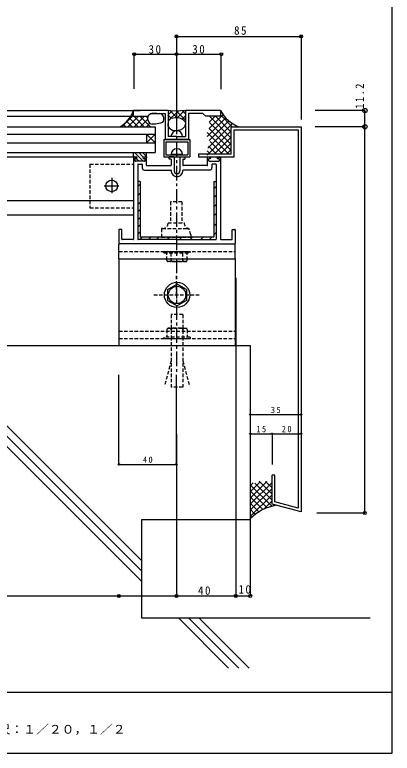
# Model space of a CAD drawing. Units: millimetres, scale not verified, with parts at other scales. Extents: x -550 to 568, y -396 to 402.
# Drawn here: x 308 to 568, y -396 to 113 of the extents above; entities that cross this region are included whole.
import ezdxf
from ezdxf.enums import TextEntityAlignment as Align

# ---------------------------------------------------------------- set-up
doc = ezdxf.new("R2010")
doc.units = ezdxf.units.MM
doc.header["$LTSCALE"] = 2
doc.header["$PDMODE"] = 32
doc.header["$PDSIZE"] = 1
doc.linetypes.add('CHAIN1', pattern=[8, 5, -1, 1, -1])
doc.linetypes.add('DASHED1', pattern=[1.8, 1.2, -0.6])
for name, color, linetype in [('0-0', 134, 'Continuous'), ('1-0', 5, 'Continuous'), ('2-0', 5, 'Continuous'), ('3-0', 7, 'Continuous')]:
    doc.layers.add(name, color=color, linetype=linetype)
doc.styles.add('ＭＳ ゴシック', font='')
doc.styles.get('ＭＳ ゴシック').set_extended_font_data('MS Gothic')

msp = doc.modelspace()

# ---------------------------------------------------------------- linework, layer by layer
at = {"layer": '0-0'}
for p, q in [((568, -396), (568, 402)), ((-550, -354), (568, -354)), ((-550, -396), (568, -396))]:
    msp.add_line(p, q, dxfattribs=at)
at = {"layer": '1-0', "color": 4}
for p, q in [((419.442, 98.134), (505.259, 98.134)), ((419.442, 98.134), (419.442, 40.805)), ((505.259, 98.134), (505.259, 40.805)), ((549.177, 47), (514.98, 47)), ((549.177, 47), (548.918, 46.035)), ((549.177, 35.805), (549.177, 47)), ((549.177, 47), (549.436, 46.035)), ((549.177, 35.805), (514.98, 35.805)), ((549.177, 35.805), (548.918, 36.771)), ((549.177, 35.805), (548.918, 34.839)), ((549.177, 35.805), (549.436, 36.771)), ((549.177, 35.805), (549.436, 34.839)), ((549.177, -230.407), (549.177, 35.805)), ((460.259, -68.374), (460.259, -287.616)), ((379.837, -196.9), (379.837, -135.135)), ((419.442, -196.9), (419.442, -135.135)), ((470.259, -135.628), (470.259, -287.616)), ((470.259, -162.592), (505.259, -162.592)), ((470.259, -162.592), (470.259, -196.9)), ((505.259, -162.592), (505.259, -196.9)), ((419.442, -175.814), (419.442, -287.616)), ((470.259, -175.787), (485.259, -175.787)), ((470.259, -175.787), (470.259, -196.9)), ((485.259, -175.787), (485.259, -196.9)), ((485.259, -175.787), (505.259, -175.787)), ((505.259, -175.787), (505.259, -196.9)), ((379.837, -196.9), (419.442, -196.9)), ((516.045, -230.407), (549.177, -230.407)), ((-415.674, -287.616), (460.259, -287.616)), ((460.259, -287.616), (470.259, -287.616))]:
    msp.add_line(p, q, dxfattribs=at)
at = {"layer": '1-0'}
for p, q in [((28.33, 47.005), (394.376, 47.005)), ((413.667, 47), (389.667, 47)), ((389.667, 47), (389.667, 43)), ((413.667, 47), (413.667, 29)), ((449.667, 47), (449.667, 43)), ((28.33, 43.005), (388.024, 43.005)), ((389.667, 43), (399.667, 43)), ((437.667, 45), (439.667, 43)), ((28.33, 35.805), (404.72, 35.805)), ((404.72, 35.747), (404.72, 18.005)), ((457.166, 16.953), (457.166, 35.805)), ((206.541, 30.805), (404.72, 30.805)), ((398.72, 30.747), (398.72, 24.747)), ((404.72, 24.747), (398.72, 30.747)), ((404.72, 30.747), (398.72, 24.747)), ((459.166, 14.953), (459.166, 33.805)), ((419.667, 27), (411.667, 27)), ((412.167, 25.531), (412.167, 16.5)), ((412.167, 25.5), (427.167, 25.5)), ((419.667, 29), (413.667, 29)), ((419.667, 29), (414.967, 29)), ((419.667, 29), (425.667, 29)), ((419.667, 29), (424.367, 29)), ((419.667, 27), (427.667, 27)), ((427.167, 25.5), (427.167, 16.5)), ((209.269, 24.805), (404.662, 24.805)), ((203.813, 18.005), (404.72, 18.005)), ((389.841, 14.947), (389.841, 17.947)), ((389.841, 15.885), (390.721, 15.005)), ((390.603, 18.005), (396.603, 12.005)), ((393.431, 18.005), (396.534, 14.902)), ((396.264, 17.947), (398.841, 15.37)), ((398.841, 14.947), (398.841, 17.947)), ((412.167, 16.5), (427.167, 16.5)), ((423.682, 16.693), (415.682, 16.693)), ((457.166, 16.953), (434.705, 16.953)), ((434.705, 16.953), (434.705, 14.953)), ((31.33, 15.005), (391.837, 15.005)), ((389.837, 15.005), (389.837, 14.505)), ((389.837, 14.505), (389.837, -41.695)), ((390.837, 13.705), (390.837, 12.305)), ((391.716, 14.005), (391.016, 14.005)), ((391.837, 14.005), (391.137, 14.005)), ((397.537, 12.005), (391.137, 12.005)), ((391.775, 14.005), (393.775, 12.005)), ((396.716, 14.005), (397.416, 14.005)), ((396.837, 15.005), (398.337, 15.005)), ((396.837, 14.005), (397.537, 14.005)), ((397.431, 14.005), (397.784, 13.652)), ((397.837, 12.305), (397.837, 13.705)), ((398.837, 15.005), (398.837, 14.505)), ((398.837, 9.305), (398.837, 14.505)), ((414.337, 13.805), (414.337, 14.705)), ((417.416, 15.005), (414.516, 15.005)), ((417.537, 15.005), (414.637, 15.005)), ((415.537, 13.505), (414.637, 13.505)), ((415.837, 13.205), (415.837, 9.305)), ((417.837, 14.705), (417.837, 5.505)), ((421.837, 14.705), (421.837, 5.505)), ((422.016, 15.005), (424.916, 15.005)), ((422.137, 15.005), (425.037, 15.005)), ((423.837, 13.205), (423.837, 9.305)), ((424.137, 13.505), (425.037, 13.505)), ((425.337, 13.805), (425.337, 14.705)), ((459.166, 14.953), (434.705, 14.953)), ((440.837, 9.305), (440.837, 14.505)), ((442.72, 14.947), (441.22, 14.947)), ((442.841, 14.947), (441.341, 14.947)), ((441.837, 12.305), (441.837, 13.705)), ((442.716, 14.005), (442.016, 14.005)), ((442.837, 14.005), (442.137, 14.005)), ((442.137, 12.005), (448.537, 12.005)), ((447.716, 14.005), (448.416, 14.005)), ((447.72, 14.947), (449.22, 14.947)), ((447.837, 15.005), (449.337, 15.005)), ((447.837, 14.005), (448.537, 14.005)), ((448.837, 13.705), (448.837, 12.305)), ((449.837, 14.505), (449.837, -41.695)), ((392.837, 9.705), (392.837, -41.695)), ((393.137, 10.005), (395.537, 10.005)), ((395.837, 9.705), (395.837, 7.505)), ((397.337, 6.005), (415.542, 6.005)), ((399.137, 9.005), (415.537, 9.005)), ((442.337, 6.005), (424.133, 6.005)), ((440.537, 9.005), (424.137, 9.005)), ((443.837, 9.705), (443.837, 7.505)), ((446.537, 10.005), (444.137, 10.005)), ((446.837, 9.705), (446.837, -41.695)), ((374.837, 0.718), (374.837, -10.003)), ((369.624, -4.995), (379.736, -4.995)), ((394.437, -1.995), (393.137, -1.995)), ((394.437, -1.995), (394.437, -40.395)), ((445.237, -1.995), (446.537, -1.995)), ((445.237, -1.995), (445.237, -40.395)), ((28.33, -14.995), (389.837, -14.995)), ((28.33, -24.995), (389.837, -24.995)), ((379.837, -35.295), (379.837, -44.695)), ((381.537, -34.995), (380.137, -34.995)), ((381.837, -41.695), (381.837, -35.295)), ((457.837, -41.695), (457.837, -35.295)), ((458.137, -34.995), (459.537, -34.995)), ((459.837, -35.295), (459.837, -44.695)), ((445.237, -40.395), (394.437, -40.395)), ((379.837, -55.112), (379.837, -45.112)), ((419.935, -44.995), (380.235, -44.995)), ((389.537, -41.995), (382.137, -41.995)), ((419.837, -41.995), (393.137, -41.995)), ((419.837, -41.995), (446.537, -41.995)), ((419.935, -44.995), (459.635, -44.995)), ((450.137, -41.995), (457.537, -41.995)), ((459.837, -55.112), (459.837, -44.812)), ((379.837, -55.112), (379.837, -115.112)), ((379.837, -55.112), (459.837, -55.112)), ((459.837, -55.112), (459.837, -115.112)), ((485.259, -224.277), (485.259, -204.277)), ((487.259, -204.277), (485.28, -204.277)), ((487.259, -222.742), (487.259, -204.277)), ((503.259, -227.03), (487.259, -222.742)), ((505.259, -229.636), (485.259, -224.277))]:
    msp.add_line(p, q, dxfattribs=at)
at = {"layer": '1-0', "color": 7}
for p, q in [((420.52, 46.636), (413.667, 39.784)), ((416.237, 46.596), (413.667, 44.026)), ((415.04, 46.785), (419.636, 42.188)), ((419.47, 46.597), (425.667, 40.4)), ((425.074, 46.948), (420.27, 42.144)), ((423.5, 46.81), (425.667, 44.643)), ((389.667, 43.68), (381.734, 35.747)), ((393.23, 43), (385.977, 35.747)), ((387.158, 41.677), (393.081, 35.753)), ((388.749, 44.329), (389.532, 43.545)), ((390.077, 43), (397.319, 35.758)), ((397.473, 43), (390.22, 35.747)), ((394.32, 43), (401.573, 35.747)), ((399.592, 40.877), (394.462, 35.747)), ((398.562, 43), (399.587, 41.976)), ((402.441, 44.91), (401.328, 44.454)), ((405.741, 45.075), (402.441, 44.91)), ((408.973, 44.792), (407.983, 45.033)), ((413.611, 43.97), (415.88, 41.702)), ((413.849, 39.859), (415.786, 41.682)), ((415.786, 41.682), (418.767, 42.285)), ((425.667, 43.298), (423.425, 41.056)), ((453.416, 41.934), (440.483, 29)), ((451.595, 44.356), (441.917, 34.677)), ((445.998, 43), (442.061, 39.063)), ((442.108, 43), (457.17, 27.939)), ((446.351, 43), (457.17, 32.181)), ((449.667, 43.927), (457.789, 35.805)), ((382.993, 37.357), (384.602, 35.747)), ((385.234, 39.358), (388.845, 35.747)), ((401.18, 38.222), (398.705, 35.747)), ((404.99, 37.536), (402.601, 37.558)), ((408.423, 38.332), (404.99, 37.536)), ((413.757, 36.476), (413.849, 39.859)), ((414.788, 34.53), (413.757, 36.476)), ((425.667, 39.056), (425.479, 38.867)), ((458.043, 38.075), (440.964, 20.997)), ((455.605, 39.88), (442.053, 26.328)), ((442.111, 38.755), (457.17, 23.696)), ((457.17, 32.96), (440.497, 16.287)), ((440.544, 31.836), (455.486, 16.895)), ((441.925, 34.699), (457.17, 19.453)), ((442.561, 25.577), (451.243, 16.895)), ((457.17, 28.717), (445.348, 16.895)), ((441.475, 22.421), (447, 16.895)), ((457.17, 24.474), (449.591, 16.895)), ((440.493, 19.16), (442.758, 16.895)), ((457.17, 20.232), (453.833, 16.895)), ((413.337, -76.36), (419.837, -72.607)), ((426.337, -76.36), (419.837, -72.607)), ((426.337, -76.36), (426.337, -83.865)), ((426.337, -83.865), (419.837, -87.618)), ((270.259, -114.995), (470.259, -114.995)), ((270.259, -138.158), (395.259, -263.158)), ((270.259, -145.229), (395.259, -270.229)), ((270.259, -152.3), (395.259, -277.3)), ((476.366, -208.518), (485.259, -217.411)), ((480.722, -208.631), (485.259, -213.168)), ((481.649, -208.694), (470.259, -220.084)), ((477.055, -209.046), (470.259, -215.842)), ((472.225, -209.632), (470.259, -211.599)), ((470.259, -210.896), (485.123, -225.761)), ((485.259, -213.57), (470.259, -228.57)), ((485.259, -209.327), (470.61, -223.975)), ((473.369, -209.764), (485.259, -221.653)), ((470.259, -215.139), (481.901, -226.781)), ((485.259, -217.812), (470.259, -232.812)), ((470.259, -219.381), (478.947, -228.07)), ((470.259, -223.624), (476.232, -229.597)), ((485.259, -222.055), (479.524, -227.789)), ((470.259, -227.867), (473.735, -231.343)), ((486.852, -224.704), (486.01, -225.546)), ((470.259, -232.109), (471.447, -233.298)), ((395.259, -234.995), (395.259, -302.776)), ((395.259, -234.995), (470.259, -234.995)), ((395.259, -302.776), (552.817, -302.776)), ((420.734, -302.776), (455.377, -337.419)), ((427.805, -302.776), (462.448, -337.419)), ((434.876, -302.776), (469.519, -337.419))]:
    msp.add_line(p, q, dxfattribs=at)
at = {"layer": '1-0', "color": 4, "linetype": 'CHAIN1'}
msp.add_line((419.442, 40.805), (419.442, -135.135), dxfattribs=at)
at = {"layer": '1-0', "linetype": 'DASHED1'}
for p, q in [((359.837, 10.005), (359.837, -19.995)), ((359.837, 10.005), (389.604, 10.005)), ((359.837, -19.995), (389.837, -19.995)), ((379.837, -50.112), (459.837, -50.112)), ((419.442, -80.112), (419.442, -66.748)), ((403.937, -80.112), (436.332, -80.112)), ((419.442, -80.112), (419.442, -91.086)), ((379.837, -105.112), (459.837, -105.112)), ((379.837, -110.112), (459.837, -110.112))]:
    msp.add_line(p, q, dxfattribs=at)
at = {"layer": '1-0', "color": 7, "linetype": 'DASHED1'}
for p, q in [((423.227, -15.895), (423.227, -30.395)), ((413.727, -30.395), (424.727, -30.395)), ((409.227, -34.395), (409.227, -40.395)), ((409.727, -34.395), (409.227, -34.395)), ((409.727, -34.395), (428.094, -34.395)), ((426.727, -34.395), (428.094, -34.395)), ((429.227, -38.625), (428.08, -34.342)), ((409.227, -40.395), (429.227, -40.395)), ((429.227, -38.625), (429.227, -40.395)), ((410.837, -51.112), (410.837, -50.112)), ((410.837, -50.112), (428.837, -50.112)), ((412.837, -56.112), (412.837, -51.112)), ((415.837, -57.112), (415.837, -51.112)), ((423.837, -57.112), (423.837, -51.112)), ((426.837, -56.112), (426.837, -51.112)), ((414.837, -57.112), (413.837, -57.112)), ((425.837, -57.112), (414.837, -57.112)), ((416.837, -57.112), (422.837, -57.112)), ((424.837, -57.112), (425.837, -57.112)), ((415.837, -93.612), (415.837, -109.112)), ((423.837, -93.612), (415.837, -93.612)), ((423.837, -93.612), (423.837, -109.112)), ((412.837, -104.112), (412.837, -109.112)), ((414.837, -103.112), (413.837, -103.112)), ((413.837, -103.112), (424.837, -103.112)), ((422.837, -103.112), (416.837, -103.112)), ((424.837, -103.112), (425.837, -103.112)), ((426.837, -104.112), (426.837, -109.112)), ((428.837, -109.112), (410.837, -109.112)), ((415.837, -109.112), (415.837, -143.612)), ((423.837, -109.112), (423.837, -143.612)), ((428.837, -109.112), (428.837, -110.112)), ((415.837, -125.612), (411.179, -142.999)), ((423.837, -125.612), (428.496, -142.999)), ((423.74, -143.612), (415.74, -143.612))]:
    msp.add_line(p, q, dxfattribs=at)
at = {"layer": '1-0'}
for points in [[(425.667, 47), (422.279, 46.702), (416.857, 46.499), (413.667, 47)], [(449.667, 47), (425.667, 47), (425.667, 29)], [(449.667, 47), (449.667, 43), (439.667, 43)], [(399.667, 43), (401.667, 45), (411.667, 45), (411.667, 27)], [(437.667, 45), (427.667, 45), (427.667, 27)], [(457.166, 35.805), (505.259, 35.805), (505.259, -229.636)], [(459.166, 33.805), (503.259, 33.805), (503.259, -227.03)], [(410.667, 27), (410.667, 15), (428.667, 15)], [(410.667, 27), (428.667, 27), (428.667, 15)], [(427.667, 27), (412.186, 27), (411.667, 27)]]:
    msp.add_lwpolyline(points, dxfattribs=at)
at = {"layer": '1-0', "color": 7}
for points in [[(401.328, 44.454), (400.516, 43.902), (400.022, 43.325)], [(418.623, 42.26), (421.631, 42.048), (423.77, 40.866), (425.383, 39.294), (425.735, 37.722), (424.985, 35.659)], [(409.99, 39.02), (409.252, 38.574), (408.423, 38.332)], [(424.985, 35.659), (423.591, 34.3), (421.879, 33.478), (419.287, 33.021), (416.737, 33.165), (414.801, 34.458)], [(413.337, -76.36), (413.337, -83.865), (419.837, -87.618)], [(470.259, -114.995), (470.259, -219.107), (470.259, -234.995)]]:
    msp.add_lwpolyline(points, dxfattribs=at)
at = {"layer": '1-0', "color": 7, "linetype": 'DASHED1'}
for points in [[(423.227, -15.895), (415.227, -15.895), (415.227, -30.395)], [(410.837, -51.112), (428.837, -51.112), (428.837, -50.112)], [(410.837, -109.112), (410.837, -110.112), (428.837, -110.112)]]:
    msp.add_lwpolyline(points, dxfattribs=at)
at = {"layer": '1-0'}
for centre, radius in [((419.442, 98.134), 1), ((505.259, 98.134), 1), ((390.354, 85.802), 1), ((419.442, 85.802), 1), ((450.259, 85.802), 1), ((549.177, 47), 1.5), ((549.177, 35.805), 1.5), ((374.837, -4.995), 4), ((549.177, -230.407), 1), ((379.74, -287.616), 1), ((419.442, -287.616), 1), ((460.259, -287.616), 1), ((470.259, -287.616), 1)]:
    msp.add_circle(centre, radius, dxfattribs=at)
at = {"layer": '1-0', "color": 7}
for radius in [8.7, 6]:
    msp.add_circle((419.837, -80.112), radius, dxfattribs=at)
at = {"layer": '1-0'}
for centre, radius, start, end in [((370.763, 53.316), 20.106, 298.93444, 340.0911), ((472.204, 59.758), 25.898, 209.51223, 247.49398), ((419.667, 29), 4, 90, 180), ((419.667, 29), 4, 0, 90), ((419.682, 16.693), 4, 90, 180), ((419.682, 16.693), 4, 0, 90), ((390.337, 14.505), 0.5, 90, 180), ((391.137, 13.705), 0.3, 90, 180), ((391.137, 12.305), 0.3, 180, 270), ((391.837, 14.505), 0.5, 0, 90), ((391.837, 14.505), 0.5, 270, 0), ((396.837, 14.505), 0.5, 90, 180), ((396.837, 14.505), 0.5, 180, 270), ((397.537, 13.705), 0.3, 0, 90), ((397.537, 12.305), 0.3, 270, 0), ((398.337, 14.505), 0.5, 0, 90), ((414.637, 14.705), 0.3, 90, 180), ((414.637, 13.805), 0.3, 180, 270), ((415.537, 13.205), 0.3, 0, 90), ((417.537, 14.705), 0.3, 0, 90), ((422.016, 14.705), 0.3, 90, 180), ((422.137, 14.705), 0.3, 90, 180), ((424.137, 13.205), 0.3, 90, 180), ((424.916, 14.705), 0.3, 0, 90), ((425.037, 14.705), 0.3, 0, 90), ((425.037, 13.805), 0.3, 270, 0), ((442.137, 13.705), 0.3, 90, 180), ((442.137, 12.305), 0.3, 180, 270), ((442.716, 14.505), 0.5, 0, 90), ((442.716, 14.505), 0.5, 270, 0), ((447.837, 14.505), 0.5, 90, 180), ((447.837, 14.505), 0.5, 180, 270), ((448.537, 13.705), 0.3, 0, 90), ((448.537, 12.305), 0.3, 270, 0), ((449.337, 14.505), 0.5, 0, 90), ((393.137, 9.705), 0.3, 90, 180), ((395.537, 9.705), 0.3, 0, 90), ((397.337, 7.505), 1.5, 180, 270), ((399.137, 9.305), 0.3, 180, 270), ((415.537, 9.305), 0.3, 270, 0), ((415.542, 5.705), 0.3, 357.33411, 90), ((419.837, 5.505), 4, 177.33411, 270), ((419.837, 5.505), 2, 180, 270), ((419.837, 5.505), 4, 270, 2.66588), ((419.837, 5.505), 2, 270, 0), ((424.133, 5.705), 0.3, 90, 182.66588), ((424.137, 9.305), 0.3, 180, 270), ((440.537, 9.305), 0.3, 270, 0), ((442.337, 7.505), 1.5, 270, 0), ((444.137, 9.705), 0.3, 90, 180), ((446.537, 9.705), 0.3, 0, 90), ((380.137, -35.295), 0.3, 90, 180), ((381.537, -35.295), 0.3, 0, 90), ((458.137, -35.295), 0.3, 90, 180), ((459.537, -35.295), 0.3, 0, 90), ((380.235, -44.695), 0.3, 180, 270), ((382.137, -41.695), 0.3, 180, 270), ((389.537, -41.695), 0.3, 270, 0), ((393.137, -41.695), 0.3, 180, 270), ((446.537, -41.695), 0.3, 270, 0), ((450.137, -41.695), 0.3, 180, 270), ((457.537, -41.695), 0.3, 270, 0), ((459.635, -44.695), 0.3, 270, 0), ((492.984, -256.203), 31.441, 98.49218, 136.21036)]:
    msp.add_arc(centre, radius, start, end, dxfattribs=at)
at = {"layer": '1-0', "color": 7}
for centre, start, end in [((403.552, 41.443), 151.94382, 256.24523), ((406.799, 41.433), 322.89748, 57.08892)]:
    msp.add_arc(centre, 4, start, end, dxfattribs=at)
at = {"layer": '1-0', "color": 7, "linetype": 'DASHED1'}
for centre, radius, start, end in [((409.727, -30.395), 4, 270, 0), ((428.727, -30.395), 4, 180, 260.68179), ((413.837, -56.112), 1, 180, 270), ((414.837, -56.112), 1, 270, 0), ((416.837, -56.112), 1, 180, 270), ((422.837, -56.112), 1, 270, 0), ((424.837, -56.112), 1, 180, 270), ((425.837, -56.112), 1, 270, 0), ((413.837, -104.112), 1, 90, 180), ((414.837, -104.112), 1, 0, 90), ((416.837, -104.112), 1, 90, 180), ((422.837, -104.112), 1, 0, 90), ((424.837, -104.112), 1, 90, 180), ((425.837, -104.112), 1, 0, 90)]:
    msp.add_arc(centre, radius, start, end, dxfattribs=at)
at = {"layer": '1-0', "color": 4}
for p in [(419.442, 98.134), (505.259, 98.134), (470.259, -162.592), (505.259, -162.592), (470.259, -175.787), (485.259, -175.787), (505.259, -175.787), (379.837, -196.9), (419.442, -196.9)]:
    msp.add_point(p, dxfattribs=at)
at = {"layer": '2-0', "color": 4}
for p, q in [((420.241, 98.134), (500.259, 98.134)), ((390.354, 62.041), (390.354, 85.802)), ((390.354, 85.802), (450.259, 85.802)), ((450.259, 61.79), (450.259, 85.802))]:
    msp.add_line(p, q, dxfattribs=at)
at = {"layer": '3-0', "color": 5}
for p, q in [((394.454, -3.665), (392.854, -5.265)), ((394.472, -10.034), (392.872, -11.634)), ((446.854, -5.282), (445.313, -6.824)), ((446.854, -11.276), (445.313, -12.817)), ((394.393, -16.185), (392.793, -17.785)), ((446.834, -17.762), (445.234, -19.362)), ((394.393, -21.232), (392.793, -22.832)), ((446.755, -24.15), (445.254, -25.651)), ((394.393, -26.752), (392.793, -28.352)), ((394.472, -31.799), (392.872, -33.399)), ((446.834, -31.01), (445.234, -32.61)), ((394.454, -36.548), (392.872, -38.13)), ((395.892, -40.395), (394.292, -41.995)), ((401.806, -40.316), (400.206, -41.916)), ((407.247, -40.395), (405.647, -41.995)), ((414.637, -40.377), (413.037, -41.977)), ((423.06, -40.318), (421.46, -41.918)), ((430.527, -40.318), (428.927, -41.918)), ((437.844, -40.395), (436.244, -41.995)), ((443.758, -40.316), (442.158, -41.916)), ((446.834, -37.161), (445.234, -38.761))]:
    msp.add_line(p, q, dxfattribs=at)

# ---------------------------------------------------------------- texts
at = {"layer": '0-0', "color": 7, "style": 'ＭＳ ゴシック', "width": 1.1}
msp.add_text('縮尺：１／２０，１／２', height=5.865, dxfattribs=at).set_placement((287.581, -384.279), align=Align.BOTTOM_LEFT)
at = {"layer": '1-0', "color": 7, "attachment_point": 7, "style": 'ＭＳ ゴシック'}
for s, insert, char_height in [('\\T1.27;\\W0.95;85', (459.1, 99.134), 5.865), ('\\T1.36;\\W0.9;35', (484.509, -161.592), 4.399), ('\\T1.36;\\W0.9;15', (474.509, -174.787), 4.399), ('\\T1.36;\\W0.9;20', (492.009, -174.787), 4.399), ('\\T1.36;\\W0.9;40', (396.39, -195.9), 4.399), ('\\T1.27;\\W0.95;40', (434.27, -286.87), 5.865), ('\\T1.27;\\W0.95;10', (462.142, -286.063), 5.865)]:
    msp.add_mtext(s, dxfattribs=dict(at, insert=insert, char_height=char_height))
at = {"layer": '1-0', "color": 7, "insert": (548.597, 48.204), "char_height": 5.865, "attachment_point": 7, "rotation": 90, "style": 'ＭＳ ゴシック'}
msp.add_mtext('\\T1.28;\\W0.9;11.2', dxfattribs=at)
at = {"layer": '2-0', "color": 7, "char_height": 5.865, "attachment_point": 7, "style": 'ＭＳ ゴシック'}
for insert in [(400.206, 86.163), (430.33, 86.266)]:
    msp.add_mtext('\\T1.27;\\W0.95;30', dxfattribs=dict(at, insert=insert))

doc.saveas('drawing.dxf')
